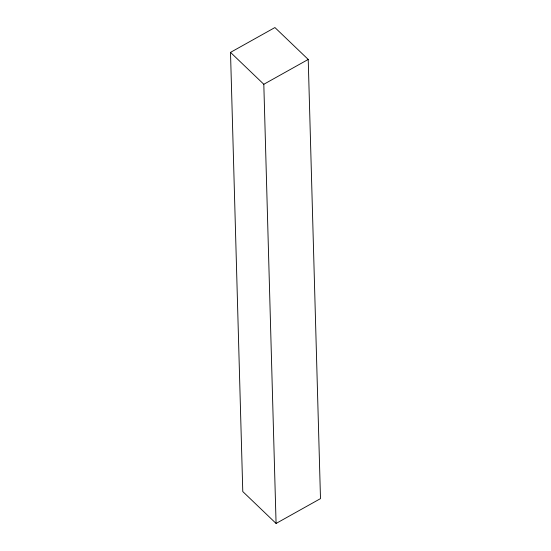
<?xml version="1.0" encoding="UTF-8"?>
<svg xmlns="http://www.w3.org/2000/svg" width="551" height="551" viewBox="0 0 551 551"><rect width="100%" height="100%" fill="white"/><g stroke="black" fill="none" stroke-linecap="round" stroke-linejoin="round"><path stroke-width="0.83" d="M230.511 52.379L274.921 27.55L308.223 59.446L320.489 498.621L276.079 523.45L242.777 491.554L230.511 52.379L263.812 84.275L276.079 523.45M263.812 84.275L308.223 59.446"/></g></svg>
